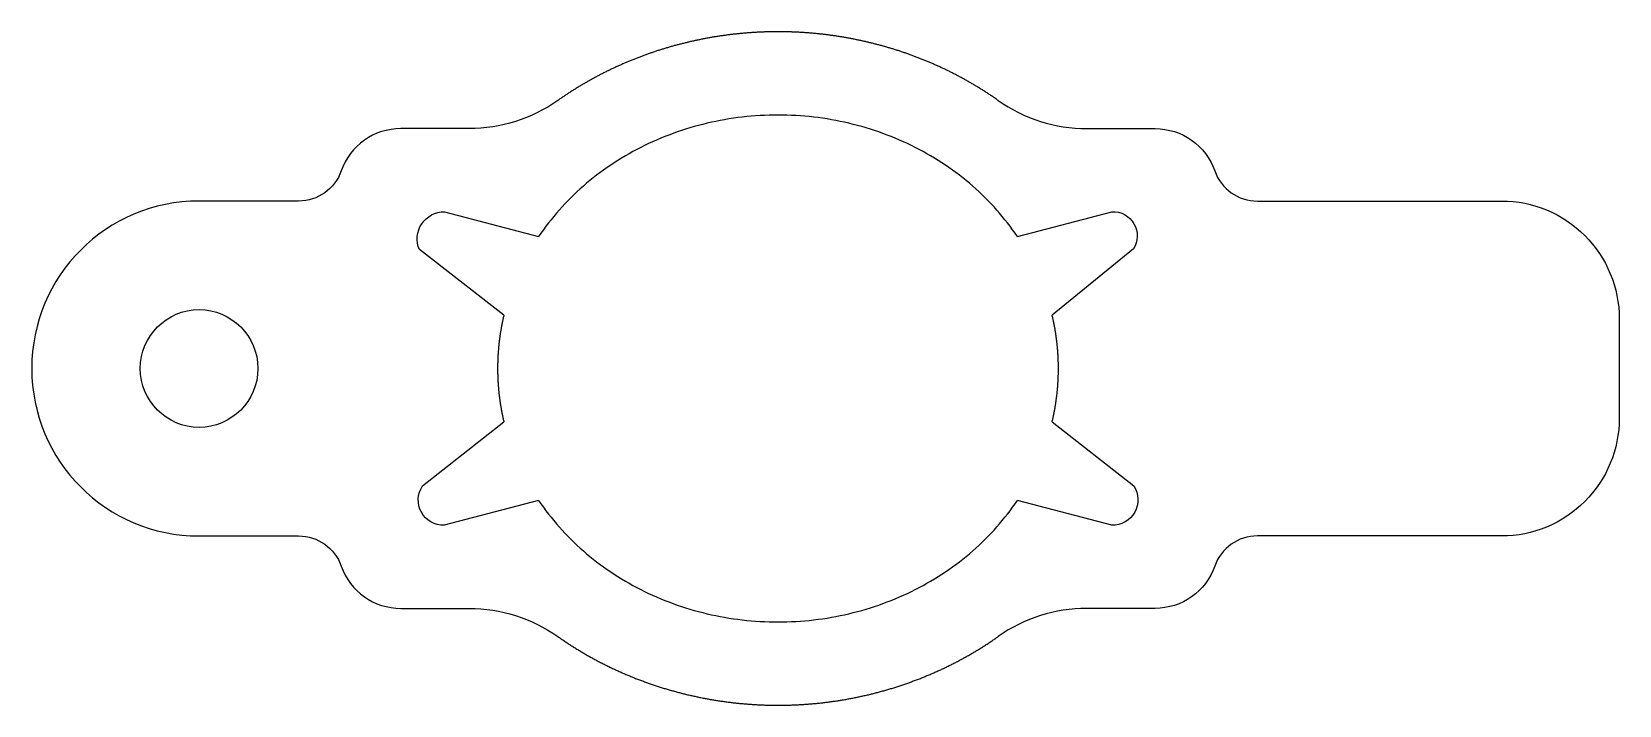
# Model space of a CAD drawing. Extents: x -42 to 133, y -37 to 37.
import ezdxf

# ---------------------------------------------------------------- set-up
doc = ezdxf.new("R2010")
doc.units = 0
doc.layers.add('FRAESBAHN_6MM', color=1, linetype='CONTINUOUS')

msp = doc.modelspace()

# ---------------------------------------------------------------- linework, layer by layer
at = {"layer": 'FRAESBAHN_6MM'}
for points in [[(15.643885, 29.60103, -0.1546119763), (5.855186, 26.5), (-1.686292, 26.5, 0.3178372452), (-8.285955, 21.833333, -0.3178372452), (-13, 18.5), (-24, 18.5, 1), (-24, -18.5), (-13, -18.5, -0.3178372452), (-8.285955, -21.833333, 0.3178372452), (-1.686292, -26.5), (5.855178, -26.5, -0.1546320734), (15.644968, -29.601799, -0.1546320734)], [(64.354538, 29.602089, 0.1546396587), (74.14474, 26.5), (81.686292, 26.5, -0.3178372452), (88.285955, 21.833333, 0.3178372452), (93, 18.5), (120, 18.5, -0.4142135624), (133, 5.5), (133, -5.5, -0.4142135624), (120, -18.5), (93, -18.5, 0.3178372452), (88.285955, -21.833333, -0.3178372452), (81.686292, -26.5), (74.144846, -26.5, 0.1546230252), (64.355547, -29.601452, 0.1546230252)], [(9.697016, 5.904108), (0.359829, 13.130856, -0.5424805637), (3.125126, 17.313627), (13.533704, 14.578957)], [(66.466296, 14.578957), (76.919427, 17.325332, -0.6047422006), (79.295108, 13.211627), (70.302984, 5.904108)], [(13.533704, -14.578957), (3.096753, -17.321081, -0.6100526202), (0.702376, -12.976962), (9.697016, -5.904108)], [(70.302984, -5.904108), (79.331189, -12.969466, -0.60401248), (76.899399, -17.32007), (66.466296, -14.578957)]]:
    msp.add_lwpolyline(points, format="xyb", dxfattribs=at)
for points in [[(64.3545, 29.6021, 0), (64.2725, 29.6597, 0), (64.1903, 29.7172, 0), (64.1079, 29.7744, 0), (64.0254, 29.8315, 0), (63.9427, 29.8883, 0), (63.8599, 29.945, 0), (63.7769, 30.0014, 0), (63.6938, 30.0576, 0), (63.6106, 30.1137, 0), (63.5271, 30.1695, 0), (63.4436, 30.2251, 0), (63.3598, 30.2806, 0), (63.276, 30.3358, 0), (63.192, 30.3908, 0), (63.1078, 30.4456, 0), (63.0235, 30.5002, 0), (62.939, 30.5547, 0), (62.8544, 30.6089, 0), (62.7697, 30.6629, 0), (62.6848, 30.7167, 0), (62.5998, 30.7703, 0), (62.5146, 30.8236, 0), (62.4293, 30.8768, 0), (62.3438, 30.9298, 0), (62.2582, 30.9826, 0), (62.1725, 31.0351, 0), (62.0866, 31.0875, 0), (62.0006, 31.1396, 0), (61.9145, 31.1916, 0), (61.8282, 31.2433, 0), (61.7418, 31.2948, 0), (61.6552, 31.3461, 0), (61.5685, 31.3972, 0), (61.4817, 31.4481, 0), (61.3947, 31.4988, 0), (61.3076, 31.5493, 0), (61.2203, 31.5996, 0), (61.133, 31.6497, 0), (61.0455, 31.6995, 0), (60.9578, 31.7491, 0), (60.8701, 31.7986, 0), (60.7822, 31.8478, 0), (60.6942, 31.8968, 0), (60.606, 31.9456, 0), (60.5177, 31.9942, 0), (60.4293, 32.0426, 0), (60.3408, 32.0907, 0), (60.2521, 32.1387, 0), (60.1633, 32.1864, 0), (60.0744, 32.2339, 0), (59.9854, 32.2813, 0), (59.8962, 32.3284, 0), (59.8069, 32.3752, 0), (59.7175, 32.4219, 0), (59.628, 32.4684, 0), (59.5383, 32.5146, 0), (59.4485, 32.5606, 0), (59.3586, 32.6065, 0), (59.2686, 32.6521, 0), (59.1785, 32.6974, 0), (59.0882, 32.7426, 0), (58.9978, 32.7876, 0), (58.9073, 32.8323, 0), (58.8167, 32.8768, 0), (58.726, 32.9211, 0), (58.6351, 32.9652, 0), (58.5442, 33.0091, 0), (58.4531, 33.0527, 0), (58.3619, 33.0962, 0), (58.2706, 33.1394, 0), (58.1791, 33.1824, 0), (58.0876, 33.2252, 0), (57.9959, 33.2677, 0), (57.9042, 33.3101, 0), (57.8123, 33.3522, 0), (57.7203, 33.3941, 0), (57.6282, 33.4358, 0), (57.536, 33.4773, 0), (57.4436, 33.5186, 0), (57.3512, 33.5596, 0), (57.2586, 33.6004, 0), (57.166, 33.641, 0), (57.0732, 33.6814, 0), (56.9804, 33.7216, 0), (56.8874, 33.7615, 0), (56.7943, 33.8012, 0), (56.7011, 33.8407, 0), (56.6078, 33.88, 0), (56.5144, 33.919, 0), (56.4209, 33.9579, 0), (56.3273, 33.9965, 0), (56.2336, 34.0348, 0), (56.1398, 34.073, 0), (56.0459, 34.1109, 0), (55.9519, 34.1487, 0), (55.8578, 34.1862, 0), (55.7636, 34.2234, 0), (55.6693, 34.2605, 0), (55.5748, 34.2973, 0), (55.4803, 34.3339, 0), (55.3858, 34.3703, 0), (55.2911, 34.4064, 0), (55.1963, 34.4423, 0), (55.1014, 34.478, 0), (55.0064, 34.5135, 0), (54.9113, 34.5488, 0), (54.8162, 34.5838, 0), (54.7209, 34.6186, 0), (54.6256, 34.6531, 0), (54.5301, 34.6875, 0), (54.4346, 34.7216, 0), (54.339, 34.7555, 0), (54.2433, 34.7892, 0), (54.1475, 34.8226, 0), (54.0516, 34.8558, 0), (53.9556, 34.8888, 0), (53.8595, 34.9215, 0), (53.7634, 34.954, 0), (53.6672, 34.9863, 0), (53.5709, 35.0184, 0), (53.4745, 35.0502, 0), (53.378, 35.0818, 0), (53.2814, 35.1132, 0), (53.1847, 35.1443, 0), (53.088, 35.1752, 0), (52.9912, 35.2059, 0), (52.8943, 35.2364, 0), (52.7973, 35.2666, 0), (52.7003, 35.2966, 0), (52.6032, 35.3264, 0), (52.506, 35.3559, 0), (52.4087, 35.3852, 0), (52.3113, 35.4143, 0), (52.2139, 35.4431, 0), (52.1164, 35.4717, 0), (52.0188, 35.5001, 0), (51.9212, 35.5282, 0), (51.8234, 35.5562, 0), (51.7256, 35.5838, 0), (51.6278, 35.6113, 0), (51.5298, 35.6385, 0), (51.4318, 35.6655, 0), (51.3337, 35.6923, 0), (51.2356, 35.7188, 0), (51.1374, 35.7451, 0), (51.0391, 35.7712, 0), (50.9407, 35.797, 0), (50.8423, 35.8226, 0), (50.7438, 35.848, 0), (50.6453, 35.8731, 0), (50.5467, 35.898, 0), (50.448, 35.9227, 0), (50.3492, 35.9471, 0), (50.2504, 35.9713, 0), (50.1516, 35.9953, 0), (50.0526, 36.019, 0), (49.9536, 36.0425, 0), (49.8546, 36.0658, 0), (49.7554, 36.0889, 0), (49.6563, 36.1117, 0), (49.557, 36.1342, 0), (49.4577, 36.1566, 0), (49.3584, 36.1787, 0), (49.259, 36.2006, 0), (49.1595, 36.2222, 0), (49.06, 36.2436, 0), (48.9604, 36.2648, 0), (48.8608, 36.2857, 0), (48.7611, 36.3064, 0), (48.6613, 36.3269, 0), (48.5615, 36.3471, 0), (48.4617, 36.3671, 0), (48.3618, 36.3869, 0), (48.2618, 36.4064, 0), (48.1618, 36.4257, 0), (48.0617, 36.4448, 0), (47.9616, 36.4636, 0), (47.8615, 36.4822, 0), (47.7613, 36.5006, 0), (47.661, 36.5187, 0), (47.5607, 36.5366, 0), (47.4603, 36.5542, 0), (47.3599, 36.5717, 0), (47.2595, 36.5888, 0), (47.159, 36.6058, 0), (47.0585, 36.6225, 0), (46.9579, 36.639, 0), (46.8573, 36.6552, 0), (46.7566, 36.6712, 0), (46.6559, 36.6869, 0), (46.5552, 36.7025, 0), (46.4544, 36.7177, 0), (46.3535, 36.7328, 0), (46.2527, 36.7476, 0), (46.1518, 36.7622, 0), (46.0508, 36.7765, 0), (45.9498, 36.7906, 0), (45.8488, 36.8044, 0), (45.7477, 36.818, 0), (45.6467, 36.8314, 0), (45.5455, 36.8446, 0), (45.4444, 36.8575, 0), (45.3432, 36.8701, 0), (45.2419, 36.8825, 0), (45.1407, 36.8947, 0), (45.0394, 36.9067, 0), (44.9381, 36.9184, 0), (44.8367, 36.9298, 0), (44.7353, 36.9411, 0), (44.6339, 36.952, 0), (44.5325, 36.9628, 0), (44.431, 36.9733, 0), (44.3295, 36.9836, 0), (44.228, 36.9936, 0), (44.1264, 37.0034, 0), (44.0248, 37.013, 0), (43.9232, 37.0223, 0), (43.8216, 37.0314, 0), (43.72, 37.0402, 0), (43.6183, 37.0488, 0), (43.5166, 37.0572, 0), (43.4149, 37.0653, 0), (43.3132, 37.0732, 0), (43.2114, 37.0808, 0), (43.1096, 37.0882, 0), (43.0078, 37.0954, 0), (42.906, 37.1023, 0), (42.8042, 37.109, 0), (42.7023, 37.1155, 0), (42.6005, 37.1217, 0), (42.4986, 37.1277, 0), (42.3967, 37.1334, 0), (42.2948, 37.1389, 0), (42.1928, 37.1441, 0), (42.0909, 37.1492, 0), (41.9889, 37.1539, 0), (41.887, 37.1585, 0), (41.785, 37.1628, 0), (41.683, 37.1669, 0), (41.581, 37.1707, 0), (41.479, 37.1743, 0), (41.377, 37.1776, 0), (41.2749, 37.1807, 0), (41.1729, 37.1836, 0), (41.0709, 37.1862, 0), (40.9688, 37.1886, 0), (40.8668, 37.1908, 0), (40.7647, 37.1927, 0), (40.6626, 37.1944, 0), (40.5606, 37.1958, 0), (40.4585, 37.197, 0), (40.3564, 37.198, 0), (40.2543, 37.1987, 0), (40.1523, 37.1992, 0), (40.0502, 37.1994, 0), (39.9481, 37.1994, 0), (39.846, 37.1992, 0), (39.744, 37.1987, 0), (39.6419, 37.198, 0), (39.5398, 37.197, 0), (39.4377, 37.1958, 0), (39.3357, 37.1944, 0), (39.2336, 37.1927, 0), (39.1315, 37.1908, 0), (39.0295, 37.1887, 0), (38.9274, 37.1863, 0), (38.8254, 37.1836, 0), (38.7234, 37.1808, 0), (38.6213, 37.1777, 0), (38.5193, 37.1743, 0), (38.4173, 37.1707, 0), (38.3153, 37.1669, 0), (38.2133, 37.1629, 0), (38.1113, 37.1586, 0), (38.0094, 37.154, 0), (37.9074, 37.1492, 0), (37.8055, 37.1442, 0), (37.7035, 37.139, 0), (37.6016, 37.1335, 0), (37.4997, 37.1277, 0), (37.3978, 37.1218, 0), (37.296, 37.1155, 0), (37.1941, 37.1091, 0), (37.0923, 37.1024, 0), (36.9905, 37.0955, 0), (36.8887, 37.0883, 0), (36.7869, 37.0809, 0), (36.6851, 37.0732, 0), (36.5834, 37.0653, 0), (36.4817, 37.0572, 0), (36.38, 37.0489, 0), (36.2783, 37.0402, 0), (36.1767, 37.0314, 0), (36.0751, 37.0223, 0), (35.9735, 37.013, 0), (35.8719, 37.0034, 0), (35.7703, 36.9936, 0), (35.6688, 36.9836, 0), (35.5673, 36.9733, 0), (35.4658, 36.9628, 0), (35.3644, 36.952, 0), (35.263, 36.941, 0), (35.1616, 36.9297, 0), (35.0602, 36.9183, 0), (34.9589, 36.9065, 0), (34.8576, 36.8946, 0), (34.7564, 36.8824, 0), (34.6551, 36.8699, 0), (34.5539, 36.8573, 0), (34.4528, 36.8443, 0), (34.3517, 36.8312, 0), (34.2506, 36.8178, 0), (34.1495, 36.8042, 0), (34.0485, 36.7903, 0), (33.9475, 36.7762, 0), (33.8466, 36.7618, 0), (33.7457, 36.7473, 0), (33.6448, 36.7324, 0), (33.544, 36.7174, 0), (33.4432, 36.7021, 0), (33.3424, 36.6866, 0), (33.2417, 36.6708, 0), (33.141, 36.6548, 0), (33.0404, 36.6386, 0), (32.9398, 36.6221, 0), (32.8393, 36.6054, 0), (32.7388, 36.5884, 0), (32.6383, 36.5712, 0), (32.5379, 36.5538, 0), (32.4376, 36.5361, 0), (32.3373, 36.5182, 0), (32.237, 36.5001, 0), (32.1368, 36.4817, 0), (32.0366, 36.4631, 0), (31.9365, 36.4443, 0), (31.8364, 36.4252, 0), (31.7364, 36.4059, 0), (31.6364, 36.3864, 0), (31.5365, 36.3666, 0), (31.4366, 36.3466, 0), (31.3368, 36.3263, 0), (31.2371, 36.3059, 0), (31.1374, 36.2852, 0), (31.0377, 36.2642, 0), (30.9381, 36.243, 0), (30.8386, 36.2216, 0), (30.7391, 36.1999, 0), (30.6397, 36.1781, 0), (30.5403, 36.1559, 0), (30.441, 36.1336, 0), (30.3417, 36.111, 0), (30.2425, 36.0882, 0), (30.1434, 36.0651, 0), (30.0443, 36.0418, 0), (29.9453, 36.0183, 0), (29.8464, 35.9946, 0), (29.7475, 35.9706, 0), (29.6487, 35.9464, 0), (29.5499, 35.9219, 0), (29.4512, 35.8972, 0), (29.3526, 35.8723, 0), (29.254, 35.8472, 0), (29.1555, 35.8218, 0), (29.0571, 35.7962, 0), (28.9587, 35.7703, 0), (28.8604, 35.7443, 0), (28.7622, 35.718, 0), (28.6641, 35.6914, 0), (28.566, 35.6647, 0), (28.468, 35.6377, 0), (28.37, 35.6104, 0), (28.2721, 35.583, 0), (28.1743, 35.5553, 0), (28.0766, 35.5273, 0), (27.979, 35.4992, 0), (27.8814, 35.4708, 0), (27.7839, 35.4422, 0), (27.6864, 35.4134, 0), (27.5891, 35.3843, 0), (27.4918, 35.355, 0), (27.3946, 35.3254, 0), (27.2975, 35.2957, 0), (27.2004, 35.2657, 0), (27.1035, 35.2355, 0), (27.0066, 35.205, 0), (26.9098, 35.1743, 0), (26.8131, 35.1434, 0), (26.7164, 35.1123, 0), (26.6199, 35.0809, 0), (26.5234, 35.0493, 0), (26.427, 35.0175, 0), (26.3307, 34.9855, 0), (26.2345, 34.9532, 0), (26.1383, 34.9207, 0), (26.0423, 34.8879, 0), (25.9463, 34.855, 0), (25.8504, 34.8218, 0), (25.7546, 34.7883, 0), (25.6589, 34.7547, 0), (25.5633, 34.7208, 0), (25.4678, 34.6867, 0), (25.3724, 34.6524, 0), (25.277, 34.6178, 0), (25.1818, 34.583, 0), (25.0866, 34.548, 0), (24.9916, 34.5128, 0), (24.8966, 34.4773, 0), (24.8017, 34.4416, 0), (24.707, 34.4057, 0), (24.6123, 34.3695, 0), (24.5177, 34.3332, 0), (24.4232, 34.2966, 0), (24.3288, 34.2598, 0), (24.2345, 34.2227, 0), (24.1403, 34.1854, 0), (24.0462, 34.1479, 0), (23.9522, 34.1102, 0), (23.8583, 34.0723, 0), (23.7645, 34.0341, 0), (23.6709, 33.9957, 0), (23.5773, 33.9571, 0), (23.4838, 33.9183, 0), (23.3904, 33.8792, 0), (23.2971, 33.84, 0), (23.2039, 33.8005, 0), (23.1108, 33.7607, 0), (23.0179, 33.7208, 0), (22.925, 33.6806, 0), (22.8323, 33.6402, 0), (22.7396, 33.5996, 0), (22.6471, 33.5588, 0), (22.5546, 33.5178, 0), (22.4623, 33.4765, 0), (22.3701, 33.435, 0), (22.278, 33.3933, 0), (22.186, 33.3514, 0), (22.0941, 33.3092, 0), (22.0024, 33.2669, 0), (21.9107, 33.2243, 0), (21.8191, 33.1815, 0), (21.7277, 33.1385, 0), (21.6364, 33.0952, 0), (21.5452, 33.0518, 0), (21.4541, 33.0081, 0), (21.3631, 32.9642, 0), (21.2723, 32.9201, 0), (21.1815, 32.8758, 0), (21.0909, 32.8313, 0), (21.0004, 32.7865, 0), (20.91, 32.7416, 0), (20.8198, 32.6964, 0), (20.7296, 32.651, 0), (20.6396, 32.6054, 0), (20.5497, 32.5595, 0), (20.4599, 32.5135, 0), (20.3702, 32.4673, 0), (20.2807, 32.4208, 0), (20.1913, 32.3741, 0), (20.102, 32.3272, 0), (20.0128, 32.2801, 0), (19.9238, 32.2328, 0), (19.8349, 32.1852, 0), (19.7461, 32.1375, 0), (19.6574, 32.0895, 0), (19.5689, 32.0414, 0), (19.4805, 31.993, 0), (19.3922, 31.9444, 0), (19.3041, 31.8956, 0), (19.216, 31.8466, 0), (19.1282, 31.7974, 0), (19.0404, 31.7479, 0), (18.9528, 31.6983, 0), (18.8653, 31.6484, 0), (18.7779, 31.5984, 0), (18.6907, 31.5481, 0), (18.6036, 31.4976, 0), (18.5166, 31.4469, 0), (18.4298, 31.396, 0), (18.3431, 31.3449, 0), (18.2565, 31.2936, 0), (18.1701, 31.2421, 0), (18.0838, 31.1903, 0), (17.9977, 31.1384, 0), (17.9117, 31.0863, 0), (17.8258, 31.0339, 0), (17.7401, 30.9814, 0), (17.6545, 30.9286, 0), (17.5691, 30.8756, 0), (17.4838, 30.8224, 0), (17.3986, 30.7691, 0), (17.3136, 30.7155, 0), (17.2287, 30.6617, 0), (17.144, 30.6077, 0), (17.0594, 30.5535, 0), (16.9749, 30.4991, 0), (16.8906, 30.4445, 0), (16.8065, 30.3897, 0), (16.7225, 30.3347, 0), (16.6386, 30.2794, 0), (16.5549, 30.224, 0), (16.4713, 30.1684, 0), (16.3879, 30.1126, 0), (16.3046, 30.0565, 0), (16.2215, 30.0003, 0), (16.1385, 29.9439, 0), (16.0557, 29.8872, 0), (15.9731, 29.8304, 0), (15.8905, 29.7734, 0), (15.8082, 29.7161, 0), (15.7259, 29.6587, 0), (15.6439, 29.601, 0)], [(66.4663, 14.579, 0), (66.2049, 14.9592, 0), (65.9368, 15.3357, 0), (65.662, 15.7082, 0), (65.3807, 16.0768, 0), (65.0929, 16.4412, 0), (64.7988, 16.8014, 0), (64.4982, 17.1573, 0), (64.1914, 17.5088, 0), (63.8784, 17.8559, 0), (63.5594, 18.1984, 0), (63.2343, 18.5362, 0), (62.9032, 18.8693, 0), (62.5663, 19.1976, 0), (62.2237, 19.521, 0), (61.8753, 19.8394, 0), (61.5214, 20.1527, 0), (61.162, 20.4609, 0), (60.7971, 20.7638, 0), (60.427, 21.0615, 0), (60.0516, 21.3537, 0), (59.6711, 21.6405, 0), (59.2856, 21.9218, 0), (58.8951, 22.1974, 0), (58.4998, 22.4674, 0), (58.0998, 22.7317, 0), (57.6952, 22.9901, 0), (57.286, 23.2427, 0), (56.8724, 23.4893, 0), (56.4545, 23.7299, 0), (56.0324, 23.9645, 0), (55.6062, 24.1929, 0), (55.1761, 24.4151, 0), (54.742, 24.6311, 0), (54.3042, 24.8409, 0), (53.8627, 25.0442, 0), (53.4177, 25.2412, 0), (52.9692, 25.4317, 0), (52.5174, 25.6157, 0), (52.0625, 25.7932, 0), (51.6044, 25.964, 0), (51.1434, 26.1283, 0), (50.6795, 26.2858, 0), (50.2129, 26.4367, 0), (49.7437, 26.5808, 0), (49.272, 26.718, 0), (48.798, 26.8485, 0), (48.3217, 26.9721, 0), (47.8432, 27.0888, 0), (47.3628, 27.1986, 0), (46.8804, 27.3014, 0), (46.3964, 27.3973, 0), (45.9106, 27.4862, 0), (45.4234, 27.568, 0), (44.9348, 27.6428, 0), (44.4449, 27.7105, 0), (43.9539, 27.7711, 0), (43.4619, 27.8247, 0), (42.969, 27.8711, 0), (42.4753, 27.9104, 0), (41.981, 27.9426, 0), (41.4862, 27.9676, 0), (40.991, 27.9855, 0), (40.4956, 27.9962, 0), (40, 27.9998, 0), (39.5044, 27.9962, 0), (39.009, 27.9855, 0), (38.5138, 27.9676, 0), (38.019, 27.9426, 0), (37.5247, 27.9104, 0), (37.031, 27.8711, 0), (36.5381, 27.8247, 0), (36.0461, 27.7711, 0), (35.5551, 27.7105, 0), (35.0652, 27.6428, 0), (34.5766, 27.568, 0), (34.0894, 27.4862, 0), (33.6036, 27.3973, 0), (33.1196, 27.3014, 0), (32.6372, 27.1986, 0), (32.1568, 27.0888, 0), (31.6783, 26.9721, 0), (31.202, 26.8485, 0), (30.728, 26.718, 0), (30.2563, 26.5808, 0), (29.7871, 26.4367, 0), (29.3205, 26.2858, 0), (28.8566, 26.1283, 0), (28.3956, 25.964, 0), (27.9375, 25.7932, 0), (27.4826, 25.6157, 0), (27.0308, 25.4317, 0), (26.5823, 25.2412, 0), (26.1373, 25.0442, 0), (25.6958, 24.8409, 0), (25.258, 24.6311, 0), (24.8239, 24.4151, 0), (24.3938, 24.1929, 0), (23.9676, 23.9645, 0), (23.5455, 23.7299, 0), (23.1276, 23.4893, 0), (22.714, 23.2427, 0), (22.3048, 22.9901, 0), (21.9002, 22.7317, 0), (21.5002, 22.4674, 0), (21.1049, 22.1974, 0), (20.7144, 21.9218, 0), (20.3289, 21.6405, 0), (19.9484, 21.3537, 0), (19.573, 21.0615, 0), (19.2029, 20.7638, 0), (18.838, 20.4609, 0), (18.4786, 20.1527, 0), (18.1247, 19.8394, 0), (17.7763, 19.521, 0), (17.4337, 19.1976, 0), (17.0968, 18.8693, 0), (16.7657, 18.5362, 0), (16.4406, 18.1984, 0), (16.1216, 17.8559, 0), (15.8086, 17.5088, 0), (15.5018, 17.1573, 0), (15.2012, 16.8014, 0), (14.9071, 16.4412, 0), (14.6193, 16.0768, 0), (14.338, 15.7082, 0), (14.0632, 15.3357, 0), (13.7951, 14.9592, 0), (13.5337, 14.579, 0)], [(9.69702, 5.90411, 0), (9.67548, 5.81322, 0), (9.65428, 5.72226, 0), (9.63342, 5.63124, 0), (9.61289, 5.54016, 0), (9.5927, 5.44902, 0), (9.57284, 5.35782, 0), (9.55331, 5.26655, 0), (9.53412, 5.17524, 0), (9.51527, 5.08386, 0), (9.49675, 4.99243, 0), (9.47857, 4.90094, 0), (9.46073, 4.8094, 0), (9.44322, 4.7178, 0), (9.42605, 4.62616, 0), (9.40922, 4.53446, 0), (9.39272, 4.44271, 0), (9.37656, 4.35092, 0), (9.36074, 4.25907, 0), (9.34525, 4.16718, 0), (9.33011, 4.07525, 0), (9.3153, 3.98326, 0), (9.30083, 3.89124, 0), (9.28669, 3.79917, 0), (9.2729, 3.70706, 0), (9.25944, 3.61491, 0), (9.24633, 3.52272, 0), (9.23355, 3.43049, 0), (9.22111, 3.33822, 0), (9.20901, 3.24591, 0), (9.19725, 3.15357, 0), (9.18583, 3.0612, 0), (9.17475, 2.96879, 0), (9.16401, 2.87635, 0), (9.15361, 2.78387, 0), (9.14354, 2.69137, 0), (9.13382, 2.59884, 0), (9.12444, 2.50627, 0), (9.1154, 2.41368, 0), (9.1067, 2.32107, 0), (9.09834, 2.22843, 0), (9.09032, 2.13576, 0), (9.08264, 2.04307, 0), (9.0753, 1.95036, 0), (9.0683, 1.85762, 0), (9.06165, 1.76487, 0), (9.05533, 1.67209, 0), (9.04936, 1.5793, 0), (9.04372, 1.48649, 0), (9.03843, 1.39366, 0), (9.03348, 1.30082, 0), (9.02887, 1.20797, 0), (9.0246, 1.1151, 0), (9.02067, 1.02222, 0), (9.01708, 0.929323, 0), (9.01384, 0.83642, 0), (9.01094, 0.743508, 0), (9.00837, 0.650587, 0), (9.00615, 0.557659, 0), (9.00427, 0.464726, 0), (9.00274, 0.371787, 0), (9.00154, 0.278843, 0), (9.00069, 0.185897, 0), (9.00017, 0.092949, 0), (9, 0, 0), (9.00017, -0.092949, 0), (9.00069, -0.185897, 0), (9.00154, -0.278843, 0), (9.00274, -0.371787, 0), (9.00427, -0.464726, 0), (9.00615, -0.557659, 0), (9.00837, -0.650587, 0), (9.01094, -0.743508, 0), (9.01384, -0.83642, 0), (9.01708, -0.929323, 0), (9.02067, -1.02222, 0), (9.0246, -1.1151, 0), (9.02887, -1.20797, 0), (9.03348, -1.30082, 0), (9.03843, -1.39366, 0), (9.04372, -1.48649, 0), (9.04936, -1.5793, 0), (9.05533, -1.67209, 0), (9.06165, -1.76487, 0), (9.0683, -1.85762, 0), (9.0753, -1.95036, 0), (9.08264, -2.04307, 0), (9.09032, -2.13576, 0), (9.09834, -2.22843, 0), (9.1067, -2.32107, 0), (9.1154, -2.41368, 0), (9.12444, -2.50627, 0), (9.13382, -2.59884, 0), (9.14354, -2.69137, 0), (9.15361, -2.78387, 0), (9.16401, -2.87635, 0), (9.17475, -2.96879, 0), (9.18583, -3.0612, 0), (9.19725, -3.15357, 0), (9.20901, -3.24591, 0), (9.22111, -3.33822, 0), (9.23355, -3.43049, 0), (9.24633, -3.52272, 0), (9.25944, -3.61491, 0), (9.2729, -3.70706, 0), (9.28669, -3.79917, 0), (9.30083, -3.89124, 0), (9.3153, -3.98326, 0), (9.33011, -4.07525, 0), (9.34525, -4.16718, 0), (9.36074, -4.25907, 0), (9.37656, -4.35092, 0), (9.39272, -4.44271, 0), (9.40922, -4.53446, 0), (9.42605, -4.62616, 0), (9.44322, -4.7178, 0), (9.46073, -4.8094, 0), (9.47857, -4.90094, 0), (9.49675, -4.99243, 0), (9.51527, -5.08386, 0), (9.53412, -5.17524, 0), (9.55331, -5.26655, 0), (9.57284, -5.35782, 0), (9.5927, -5.44902, 0), (9.61289, -5.54016, 0), (9.63342, -5.63124, 0), (9.65428, -5.72226, 0), (9.67548, -5.81322, 0), (9.69702, -5.90411, 0)], [(70.303, -5.90411, 0), (70.3245, -5.81322, 0), (70.3457, -5.72226, 0), (70.3666, -5.63124, 0), (70.3871, -5.54016, 0), (70.4073, -5.44902, 0), (70.4272, -5.35782, 0), (70.4467, -5.26655, 0), (70.4659, -5.17524, 0), (70.4847, -5.08386, 0), (70.5032, -4.99243, 0), (70.5214, -4.90094, 0), (70.5393, -4.8094, 0), (70.5568, -4.7178, 0), (70.5739, -4.62616, 0), (70.5908, -4.53446, 0), (70.6073, -4.44271, 0), (70.6234, -4.35092, 0), (70.6393, -4.25907, 0), (70.6547, -4.16718, 0), (70.6699, -4.07525, 0), (70.6847, -3.98326, 0), (70.6992, -3.89124, 0), (70.7133, -3.79917, 0), (70.7271, -3.70706, 0), (70.7406, -3.61491, 0), (70.7537, -3.52272, 0), (70.7665, -3.43049, 0), (70.7789, -3.33822, 0), (70.791, -3.24591, 0), (70.8027, -3.15357, 0), (70.8142, -3.0612, 0), (70.8253, -2.96879, 0), (70.836, -2.87635, 0), (70.8464, -2.78387, 0), (70.8565, -2.69137, 0), (70.8662, -2.59884, 0), (70.8756, -2.50627, 0), (70.8846, -2.41368, 0), (70.8933, -2.32107, 0), (70.9017, -2.22843, 0), (70.9097, -2.13576, 0), (70.9174, -2.04307, 0), (70.9247, -1.95036, 0), (70.9317, -1.85762, 0), (70.9384, -1.76487, 0), (70.9447, -1.67209, 0), (70.9506, -1.5793, 0), (70.9563, -1.48649, 0), (70.9616, -1.39366, 0), (70.9665, -1.30082, 0), (70.9711, -1.20797, 0), (70.9754, -1.1151, 0), (70.9793, -1.02222, 0), (70.9829, -0.929323, 0), (70.9862, -0.83642, 0), (70.9891, -0.743508, 0), (70.9916, -0.650587, 0), (70.9938, -0.557659, 0), (70.9957, -0.464726, 0), (70.9973, -0.371787, 0), (70.9985, -0.278843, 0), (70.9993, -0.185897, 0), (70.9998, -0.092949, 0), (71, 0, 0), (70.9998, 0.092949, 0), (70.9993, 0.185897, 0), (70.9985, 0.278843, 0), (70.9973, 0.371787, 0), (70.9957, 0.464726, 0), (70.9938, 0.557659, 0), (70.9916, 0.650587, 0), (70.9891, 0.743508, 0), (70.9862, 0.83642, 0), (70.9829, 0.929323, 0), (70.9793, 1.02222, 0), (70.9754, 1.1151, 0), (70.9711, 1.20797, 0), (70.9665, 1.30082, 0), (70.9616, 1.39366, 0), (70.9563, 1.48649, 0), (70.9506, 1.5793, 0), (70.9447, 1.67209, 0), (70.9384, 1.76487, 0), (70.9317, 1.85762, 0), (70.9247, 1.95036, 0), (70.9174, 2.04307, 0), (70.9097, 2.13576, 0), (70.9017, 2.22843, 0), (70.8933, 2.32107, 0), (70.8846, 2.41368, 0), (70.8756, 2.50627, 0), (70.8662, 2.59884, 0), (70.8565, 2.69137, 0), (70.8464, 2.78387, 0), (70.836, 2.87635, 0), (70.8253, 2.96879, 0), (70.8142, 3.0612, 0), (70.8027, 3.15357, 0), (70.791, 3.24591, 0), (70.7789, 3.33822, 0), (70.7665, 3.43049, 0), (70.7537, 3.52272, 0), (70.7406, 3.61491, 0), (70.7271, 3.70706, 0), (70.7133, 3.79917, 0), (70.6992, 3.89124, 0), (70.6847, 3.98326, 0), (70.6699, 4.07525, 0), (70.6547, 4.16718, 0), (70.6393, 4.25907, 0), (70.6234, 4.35092, 0), (70.6073, 4.44271, 0), (70.5908, 4.53446, 0), (70.5739, 4.62616, 0), (70.5568, 4.7178, 0), (70.5393, 4.8094, 0), (70.5214, 4.90094, 0), (70.5032, 4.99243, 0), (70.4847, 5.08386, 0), (70.4659, 5.17524, 0), (70.4467, 5.26655, 0), (70.4272, 5.35782, 0), (70.4073, 5.44902, 0), (70.3871, 5.54016, 0), (70.3666, 5.63124, 0), (70.3457, 5.72226, 0), (70.3245, 5.81322, 0), (70.303, 5.90411, 0)], [(13.5337, -14.579, 0), (13.7951, -14.9592, 0), (14.0632, -15.3357, 0), (14.338, -15.7082, 0), (14.6193, -16.0768, 0), (14.9071, -16.4412, 0), (15.2012, -16.8014, 0), (15.5018, -17.1573, 0), (15.8086, -17.5088, 0), (16.1216, -17.8559, 0), (16.4406, -18.1984, 0), (16.7657, -18.5362, 0), (17.0968, -18.8693, 0), (17.4337, -19.1976, 0), (17.7763, -19.521, 0), (18.1247, -19.8394, 0), (18.4786, -20.1527, 0), (18.838, -20.4609, 0), (19.2029, -20.7638, 0), (19.573, -21.0615, 0), (19.9484, -21.3537, 0), (20.3289, -21.6405, 0), (20.7144, -21.9218, 0), (21.1049, -22.1974, 0), (21.5002, -22.4674, 0), (21.9002, -22.7317, 0), (22.3048, -22.9901, 0), (22.714, -23.2427, 0), (23.1276, -23.4893, 0), (23.5455, -23.7299, 0), (23.9676, -23.9645, 0), (24.3938, -24.1929, 0), (24.8239, -24.4151, 0), (25.258, -24.6311, 0), (25.6958, -24.8409, 0), (26.1373, -25.0442, 0), (26.5823, -25.2412, 0), (27.0308, -25.4317, 0), (27.4826, -25.6157, 0), (27.9375, -25.7932, 0), (28.3956, -25.964, 0), (28.8566, -26.1283, 0), (29.3205, -26.2858, 0), (29.7871, -26.4367, 0), (30.2563, -26.5808, 0), (30.728, -26.718, 0), (31.202, -26.8485, 0), (31.6783, -26.9721, 0), (32.1568, -27.0888, 0), (32.6372, -27.1986, 0), (33.1196, -27.3014, 0), (33.6036, -27.3973, 0), (34.0894, -27.4862, 0), (34.5766, -27.568, 0), (35.0652, -27.6428, 0), (35.5551, -27.7105, 0), (36.0461, -27.7711, 0), (36.5381, -27.8247, 0), (37.031, -27.8711, 0), (37.5247, -27.9104, 0), (38.019, -27.9426, 0), (38.5138, -27.9676, 0), (39.009, -27.9855, 0), (39.5044, -27.9962, 0), (40, -27.9998, 0), (40.4956, -27.9962, 0), (40.991, -27.9855, 0), (41.4862, -27.9676, 0), (41.981, -27.9426, 0), (42.4753, -27.9104, 0), (42.969, -27.8711, 0), (43.4619, -27.8247, 0), (43.9539, -27.7711, 0), (44.4449, -27.7105, 0), (44.9348, -27.6428, 0), (45.4234, -27.568, 0), (45.9106, -27.4862, 0), (46.3964, -27.3973, 0), (46.8804, -27.3014, 0), (47.3628, -27.1986, 0), (47.8432, -27.0888, 0), (48.3217, -26.9721, 0), (48.798, -26.8485, 0), (49.272, -26.718, 0), (49.7437, -26.5808, 0), (50.2129, -26.4367, 0), (50.6795, -26.2858, 0), (51.1434, -26.1283, 0), (51.6044, -25.964, 0), (52.0625, -25.7932, 0), (52.5174, -25.6157, 0), (52.9692, -25.4317, 0), (53.4177, -25.2412, 0), (53.8627, -25.0442, 0), (54.3042, -24.8409, 0), (54.742, -24.6311, 0), (55.1761, -24.4151, 0), (55.6062, -24.1929, 0), (56.0324, -23.9645, 0), (56.4545, -23.7299, 0), (56.8724, -23.4893, 0), (57.286, -23.2427, 0), (57.6952, -22.9901, 0), (58.0998, -22.7317, 0), (58.4998, -22.4674, 0), (58.8951, -22.1974, 0), (59.2856, -21.9218, 0), (59.6711, -21.6405, 0), (60.0516, -21.3537, 0), (60.427, -21.0615, 0), (60.7971, -20.7638, 0), (61.162, -20.4609, 0), (61.5214, -20.1527, 0), (61.8753, -19.8394, 0), (62.2237, -19.521, 0), (62.5663, -19.1976, 0), (62.9032, -18.8693, 0), (63.2343, -18.5362, 0), (63.5594, -18.1984, 0), (63.8784, -17.8559, 0), (64.1914, -17.5088, 0), (64.4982, -17.1573, 0), (64.7988, -16.8014, 0), (65.0929, -16.4412, 0), (65.3807, -16.0768, 0), (65.662, -15.7082, 0), (65.9368, -15.3357, 0), (66.2049, -14.9592, 0), (66.4663, -14.579, 0)], [(15.645, -29.6018, 0), (15.7388, -29.6677, 0), (15.8328, -29.7333, 0), (15.927, -29.7987, 0), (16.0215, -29.8638, 0), (16.1161, -29.9286, 0), (16.2109, -29.9932, 0), (16.3059, -30.0575, 0), (16.4011, -30.1215, 0), (16.4966, -30.1853, 0), (16.5922, -30.2488, 0), (16.6879, -30.3121, 0), (16.7839, -30.3751, 0), (16.8801, -30.4378, 0), (16.9765, -30.5002, 0), (17.073, -30.5624, 0), (17.1698, -30.6243, 0), (17.2667, -30.686, 0), (17.3638, -30.7473, 0), (17.4611, -30.8085, 0), (17.5586, -30.8693, 0), (17.6563, -30.9299, 0), (17.7542, -30.9902, 0), (17.8522, -31.0502, 0), (17.9504, -31.11, 0), (18.0488, -31.1695, 0), (18.1474, -31.2287, 0), (18.2462, -31.2876, 0), (18.3451, -31.3463, 0), (18.4442, -31.4047, 0), (18.5435, -31.4628, 0), (18.643, -31.5207, 0), (18.7426, -31.5783, 0), (18.8424, -31.6356, 0), (18.9424, -31.6926, 0), (19.0426, -31.7494, 0), (19.1429, -31.8059, 0), (19.2434, -31.8621, 0), (19.3441, -31.918, 0), (19.4449, -31.9737, 0), (19.5459, -32.029, 0), (19.6471, -32.0841, 0), (19.7484, -32.139, 0), (19.8499, -32.1935, 0), (19.9516, -32.2478, 0), (20.0534, -32.3018, 0), (20.1554, -32.3555, 0), (20.2576, -32.4089, 0), (20.3599, -32.4621, 0), (20.4624, -32.5149, 0), (20.565, -32.5675, 0), (20.6678, -32.6198, 0), (20.7708, -32.6719, 0), (20.8739, -32.7236, 0), (20.9772, -32.7751, 0), (21.0806, -32.8263, 0), (21.1842, -32.8772, 0), (21.288, -32.9278, 0), (21.3919, -32.9781, 0), (21.4959, -33.0282, 0), (21.6001, -33.0779, 0), (21.7045, -33.1274, 0), (21.809, -33.1766, 0), (21.9137, -33.2255, 0), (22.0185, -33.2741, 0), (22.1234, -33.3225, 0), (22.2285, -33.3705, 0), (22.3338, -33.4183, 0), (22.4392, -33.4658, 0), (22.5447, -33.513, 0), (22.6504, -33.5599, 0), (22.7562, -33.6065, 0), (22.8621, -33.6528, 0), (22.9682, -33.6989, 0), (23.0745, -33.7446, 0), (23.1809, -33.7901, 0), (23.2874, -33.8353, 0), (23.394, -33.8802, 0), (23.5008, -33.9248, 0), (23.6077, -33.9691, 0), (23.7148, -34.0131, 0), (23.822, -34.0568, 0), (23.9293, -34.1003, 0), (24.0367, -34.1434, 0), (24.1443, -34.1863, 0), (24.252, -34.2289, 0), (24.3598, -34.2711, 0), (24.4678, -34.3131, 0), (24.5759, -34.3548, 0), (24.6841, -34.3962, 0), (24.7924, -34.4373, 0), (24.9009, -34.4781, 0), (25.0095, -34.5186, 0), (25.1182, -34.5589, 0), (25.227, -34.5988, 0), (25.336, -34.6384, 0), (25.445, -34.6778, 0), (25.5542, -34.7168, 0), (25.6635, -34.7556, 0), (25.7729, -34.794, 0), (25.8824, -34.8322, 0), (25.9921, -34.87, 0), (26.1018, -34.9076, 0), (26.2117, -34.9449, 0), (26.3217, -34.9819, 0), (26.4318, -35.0185, 0), (26.542, -35.0549, 0), (26.6523, -35.091, 0), (26.7627, -35.1268, 0), (26.8732, -35.1622, 0), (26.9839, -35.1974, 0), (27.0946, -35.2323, 0), (27.2054, -35.2669, 0), (27.3164, -35.3012, 0), (27.4274, -35.3352, 0), (27.5385, -35.3689, 0), (27.6498, -35.4022, 0), (27.7611, -35.4353, 0), (27.8726, -35.4681, 0), (27.9841, -35.5006, 0), (28.0958, -35.5328, 0), (28.2075, -35.5646, 0), (28.3193, -35.5962, 0), (28.4312, -35.6275, 0), (28.5432, -35.6584, 0), (28.6553, -35.6891, 0), (28.7675, -35.7195, 0), (28.8798, -35.7495, 0), (28.9922, -35.7793, 0), (29.1047, -35.8087, 0), (29.2172, -35.8379, 0), (29.3298, -35.8667, 0), (29.4426, -35.8952, 0), (29.5554, -35.9235, 0), (29.6683, -35.9514, 0), (29.7812, -35.979, 0), (29.8943, -36.0063, 0), (30.0074, -36.0333, 0), (30.1206, -36.06, 0), (30.2339, -36.0864, 0), (30.3473, -36.1125, 0), (30.4608, -36.1382, 0), (30.5743, -36.1637, 0), (30.6879, -36.1889, 0), (30.8016, -36.2137, 0), (30.9154, -36.2383, 0), (31.0292, -36.2625, 0), (31.1431, -36.2864, 0), (31.2571, -36.3101, 0), (31.3712, -36.3334, 0), (31.4853, -36.3564, 0), (31.5995, -36.3791, 0), (31.7138, -36.4015, 0), (31.8281, -36.4236, 0), (31.9425, -36.4454, 0), (32.057, -36.4668, 0), (32.1715, -36.488, 0), (32.2861, -36.5088, 0), (32.4007, -36.5294, 0), (32.5155, -36.5496, 0), (32.6302, -36.5696, 0), (32.7451, -36.5892, 0), (32.86, -36.6085, 0), (32.9749, -36.6275, 0), (33.09, -36.6462, 0), (33.205, -36.6646, 0), (33.3201, -36.6827, 0), (33.4353, -36.7004, 0), (33.5506, -36.7179, 0), (33.6658, -36.7351, 0), (33.7812, -36.7519, 0), (33.8966, -36.7684, 0), (34.012, -36.7847, 0), (34.1275, -36.8006, 0), (34.243, -36.8162, 0), (34.3586, -36.8315, 0), (34.4742, -36.8465, 0), (34.5899, -36.8611, 0), (34.7056, -36.8755, 0), (34.8213, -36.8896, 0), (34.9371, -36.9033, 0), (35.053, -36.9167, 0), (35.1688, -36.9299, 0), (35.2848, -36.9427, 0), (35.4007, -36.9552, 0), (35.5167, -36.9674, 0), (35.6327, -36.9793, 0), (35.7488, -36.9908, 0), (35.8649, -37.0021, 0), (35.981, -37.013, 0), (36.0972, -37.0237, 0), (36.2133, -37.034, 0), (36.3296, -37.044, 0), (36.4458, -37.0537, 0), (36.5621, -37.0631, 0), (36.6784, -37.0722, 0), (36.7947, -37.081, 0), (36.9111, -37.0894, 0), (37.0275, -37.0976, 0), (37.1439, -37.1054, 0), (37.2603, -37.1129, 0), (37.3767, -37.1201, 0), (37.4932, -37.127, 0), (37.6097, -37.1336, 0), (37.7262, -37.1399, 0), (37.8427, -37.1459, 0), (37.9593, -37.1515, 0), (38.0758, -37.1568, 0), (38.1924, -37.1619, 0), (38.309, -37.1666, 0), (38.4256, -37.171, 0), (38.5422, -37.175, 0), (38.6588, -37.1788, 0), (38.7754, -37.1823, 0), (38.8921, -37.1854, 0), (39.0087, -37.1882, 0), (39.1254, -37.1908, 0), (39.242, -37.193, 0), (39.3587, -37.1949, 0), (39.4754, -37.1964, 0), (39.5921, -37.1977, 0), (39.7087, -37.1986, 0), (39.8254, -37.1993, 0), (39.9421, -37.1996, 0), (40.0588, -37.1996, 0), (40.1754, -37.1993, 0), (40.2921, -37.1987, 0), (40.4088, -37.1977, 0), (40.5255, -37.1965, 0), (40.6421, -37.1949, 0), (40.7588, -37.193, 0), (40.8754, -37.1908, 0), (40.9921, -37.1883, 0), (41.1087, -37.1855, 0), (41.2254, -37.1823, 0), (41.342, -37.1789, 0), (41.4586, -37.1751, 0), (41.5752, -37.171, 0), (41.6918, -37.1667, 0), (41.8084, -37.1619, 0), (41.9249, -37.1569, 0), (42.0415, -37.1516, 0), (42.158, -37.1459, 0), (42.2745, -37.14, 0), (42.391, -37.1337, 0), (42.5075, -37.1271, 0), (42.624, -37.1202, 0), (42.7404, -37.113, 0), (42.8569, -37.1055, 0), (42.9733, -37.0976, 0), (43.0896, -37.0895, 0), (43.206, -37.081, 0), (43.3223, -37.0722, 0), (43.4386, -37.0632, 0), (43.5549, -37.0538, 0), (43.6711, -37.0441, 0), (43.7873, -37.034, 0), (43.9035, -37.0237, 0), (44.0197, -37.0131, 0), (44.1358, -37.0021, 0), (44.2519, -36.9908, 0), (44.368, -36.9792, 0), (44.484, -36.9674, 0), (44.6, -36.9552, 0), (44.7159, -36.9426, 0), (44.8318, -36.9298, 0), (44.9477, -36.9167, 0), (45.0635, -36.9032, 0), (45.1793, -36.8895, 0), (45.2951, -36.8754, 0), (45.4108, -36.8611, 0), (45.5265, -36.8464, 0), (45.6421, -36.8314, 0), (45.7577, -36.8161, 0), (45.8732, -36.8005, 0), (45.9887, -36.7845, 0), (46.1041, -36.7683, 0), (46.2195, -36.7518, 0), (46.3348, -36.7349, 0), (46.4501, -36.7177, 0), (46.5653, -36.7003, 0), (46.6805, -36.6825, 0), (46.7956, -36.6644, 0), (46.9107, -36.646, 0), (47.0257, -36.6273, 0), (47.1407, -36.6083, 0), (47.2556, -36.589, 0), (47.3704, -36.5693, 0), (47.4852, -36.5494, 0), (47.5999, -36.5292, 0), (47.7146, -36.5086, 0), (47.8292, -36.4877, 0), (47.9437, -36.4666, 0), (48.0582, -36.4451, 0), (48.1726, -36.4233, 0), (48.2869, -36.4012, 0), (48.4012, -36.3788, 0), (48.5154, -36.3561, 0), (48.6295, -36.3331, 0), (48.7436, -36.3098, 0), (48.8576, -36.2862, 0), (48.9715, -36.2622, 0), (49.0854, -36.238, 0), (49.1991, -36.2134, 0), (49.3128, -36.1886, 0), (49.4264, -36.1634, 0), (49.54, -36.138, 0), (49.6535, -36.1122, 0), (49.7668, -36.0861, 0), (49.8802, -36.0597, 0), (49.9934, -36.033, 0), (50.1065, -36.0061, 0), (50.2196, -35.9788, 0), (50.3326, -35.9511, 0), (50.4455, -35.9232, 0), (50.5583, -35.895, 0), (50.671, -35.8665, 0), (50.7836, -35.8377, 0), (50.8962, -35.8085, 0), (51.0086, -35.7791, 0), (51.121, -35.7494, 0), (51.2333, -35.7193, 0), (51.3455, -35.689, 0), (51.4576, -35.6583, 0), (51.5696, -35.6274, 0), (51.6815, -35.5961, 0), (51.7933, -35.5645, 0), (51.905, -35.5327, 0), (52.0167, -35.5005, 0), (52.1282, -35.468, 0), (52.2396, -35.4352, 0), (52.351, -35.4021, 0), (52.4622, -35.3688, 0), (52.5733, -35.3351, 0), (52.6844, -35.3011, 0), (52.7953, -35.2668, 0), (52.9061, -35.2322, 0), (53.0169, -35.1973, 0), (53.1275, -35.1622, 0), (53.238, -35.1267, 0), (53.3484, -35.0909, 0), (53.4587, -35.0548, 0), (53.5689, -35.0184, 0), (53.679, -34.9817, 0), (53.789, -34.9448, 0), (53.8988, -34.9075, 0), (54.0086, -34.8699, 0), (54.1182, -34.8321, 0), (54.2278, -34.7939, 0), (54.3372, -34.7554, 0), (54.4465, -34.7167, 0), (54.5556, -34.6776, 0), (54.6647, -34.6383, 0), (54.7736, -34.5986, 0), (54.8825, -34.5587, 0), (54.9912, -34.5185, 0), (55.0997, -34.4779, 0), (55.2082, -34.4371, 0), (55.3165, -34.396, 0), (55.4247, -34.3546, 0), (55.5328, -34.3129, 0), (55.6408, -34.2709, 0), (55.7486, -34.2286, 0), (55.8563, -34.186, 0), (55.9639, -34.1432, 0), (56.0713, -34.1, 0), (56.1787, -34.0566, 0), (56.2858, -34.0128, 0), (56.3929, -33.9688, 0), (56.4998, -33.9245, 0), (56.6066, -33.8799, 0), (56.7132, -33.835, 0), (56.8197, -33.7898, 0), (56.9261, -33.7443, 0), (57.0324, -33.6985, 0), (57.1385, -33.6525, 0), (57.2444, -33.6061, 0), (57.3502, -33.5595, 0), (57.4559, -33.5126, 0), (57.5614, -33.4654, 0), (57.6668, -33.4179, 0), (57.7721, -33.3701, 0), (57.8772, -33.3221, 0), (57.9821, -33.2737, 0), (58.0869, -33.2251, 0), (58.1916, -33.1762, 0), (58.2961, -33.127, 0), (58.4005, -33.0775, 0), (58.5047, -33.0277, 0), (58.6087, -32.9777, 0), (58.7127, -32.9273, 0), (58.8164, -32.8767, 0), (58.92, -32.8258, 0), (59.0234, -32.7746, 0), (59.1267, -32.7232, 0), (59.2299, -32.6714, 0), (59.3328, -32.6194, 0), (59.4356, -32.5671, 0), (59.5383, -32.5145, 0), (59.6408, -32.4616, 0), (59.7431, -32.4085, 0), (59.8453, -32.355, 0), (59.9473, -32.3013, 0), (60.0491, -32.2473, 0), (60.1508, -32.1931, 0), (60.2523, -32.1385, 0), (60.3536, -32.0837, 0), (60.4548, -32.0286, 0), (60.5558, -31.9732, 0), (60.6566, -31.9176, 0), (60.7573, -31.8616, 0), (60.8578, -31.8054, 0), (60.9581, -31.7489, 0), (61.0583, -31.6922, 0), (61.1582, -31.6351, 0), (61.258, -31.5778, 0), (61.3577, -31.5203, 0), (61.4571, -31.4624, 0), (61.5564, -31.4043, 0), (61.6555, -31.3459, 0), (61.7544, -31.2872, 0), (61.8532, -31.2283, 0), (61.9518, -31.169, 0), (62.0501, -31.1096, 0), (62.1484, -31.0498, 0), (62.2464, -30.9898, 0), (62.3442, -30.9295, 0), (62.4419, -30.8689, 0), (62.5394, -30.8081, 0), (62.6367, -30.747, 0), (62.7338, -30.6856, 0), (62.8307, -30.624, 0), (62.9275, -30.5621, 0), (63.024, -30.4999, 0), (63.1204, -30.4374, 0), (63.2165, -30.3747, 0), (63.3125, -30.3117, 0), (63.4083, -30.2485, 0), (63.5039, -30.185, 0), (63.5993, -30.1212, 0), (63.6945, -30.0572, 0), (63.7896, -29.9928, 0), (63.8844, -29.9283, 0), (63.979, -29.8634, 0), (64.0734, -29.7983, 0), (64.1677, -29.733, 0), (64.2617, -29.6673, 0), (64.3555, -29.6015, 0)]]:
    msp.add_polyline3d(points, dxfattribs=at)
msp.add_circle((-24, 0), 6.5, dxfattribs=at)

doc.saveas('drawing.dxf')
